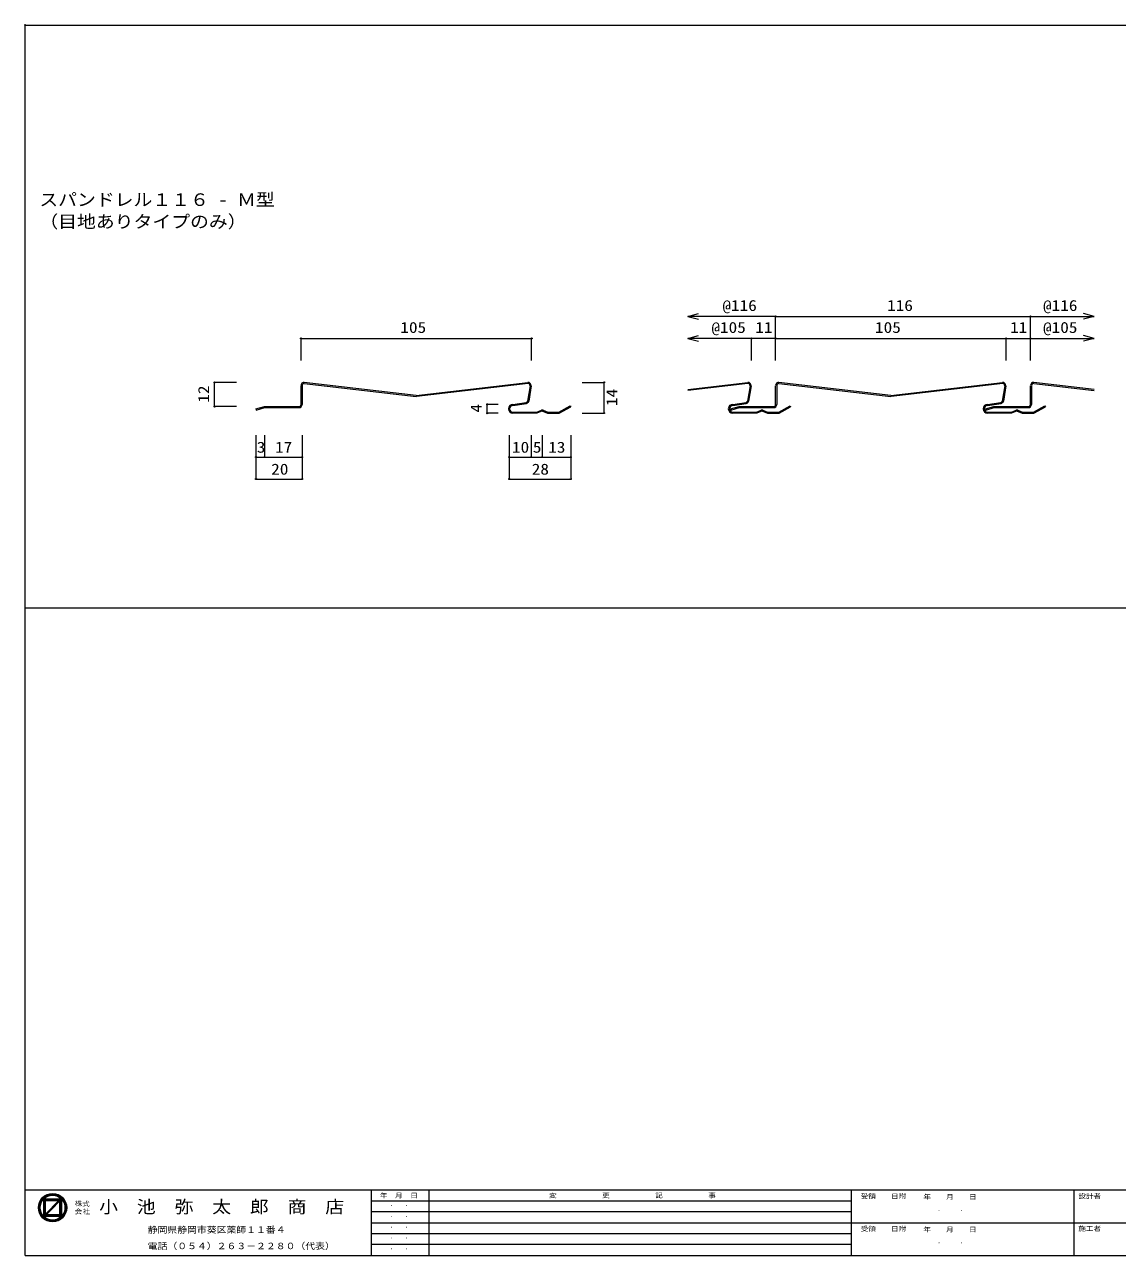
# Model space of a CAD drawing. Units: millimetres on the paper. Extents: x -567 to 221, y -409 to 741.
# Drawn here: x -567 to -70, y -409 to 152 of the extents above; entities that cross this region are included whole.
import ezdxf
from ezdxf.enums import TextEntityAlignment as Align

# ---------------------------------------------------------------- set-up
doc = ezdxf.new("R2010")
doc.units = ezdxf.units.MM
doc.header["$PDMODE"] = 32
doc.header["$PDSIZE"] = 0.5
doc.layers.add('0-0_0-0', color=4, linetype='Continuous', lineweight=18)
doc.styles.add('ＭＳ ゴシック', font='')
doc.styles.get('ＭＳ ゴシック').set_extended_font_data('MS Gothic')

msp = doc.modelspace()

# ---------------------------------------------------------------- linework, layer by layer
at = {"layer": '0-0_0-0', "color": 2}
for p, q in [((-567.12, -408.68), (-567.12, 151.32)), ((-567.12, 151.32), (221.32, 151.32)), ((-567.12, -113.87), (221.32, -113.87)), ((221.32, -379.05), (-567.12, -379.05)), ((-409.62, -379.05), (-409.62, -408.68)), ((-383.29, -379.05), (-383.29, -408.68)), ((-191.05, -379.05), (-191.05, -408.68)), ((-89.63, -379.05), (-89.63, -408.68)), ((-191.05, -383.99), (-409.62, -383.99)), ((-191.05, -388.93), (-409.62, -388.93)), ((-409.62, -393.87), (221.32, -393.87)), ((-191.05, -398.81), (-409.62, -398.81)), ((-567.12, -408.68), (221.32, -408.68)), ((-191.05, -403.74), (-409.62, -403.74))]:
    msp.add_line(p, q, dxfattribs=at)
at = {"layer": '0-0_0-0'}
for p, q in [((-265.4, 18.73), (-260.57, 20.02)), ((-265.4, 18.73), (-260.57, 17.43)), ((-225.4, 18.73), (-265.4, 18.73)), ((-225.4, 18.73), (-109.4, 18.73)), ((-225.4, -1.27), (-225.4, 18.73)), ((-109.4, 18.73), (-80.4, 18.73)), ((-109.4, -1.27), (-109.4, 18.73)), ((-80.4, 18.73), (-85.23, 20.02)), ((-80.4, 18.73), (-85.23, 17.43)), ((-441.52, 8.73), (-336.52, 8.73)), ((-441.52, -1.27), (-441.52, 8.73)), ((-336.52, -1.27), (-336.52, 8.73)), ((-265.4, 8.73), (-260.57, 10.02)), ((-265.4, 8.73), (-260.57, 7.43)), ((-225.4, 8.73), (-265.4, 8.73)), ((-236.4, -1.27), (-236.4, 8.73)), ((-225.4, 8.73), (-109.4, 8.73)), ((-120.4, -1.27), (-120.4, 8.73)), ((-109.4, 8.73), (-80.4, 8.73)), ((-80.4, 8.73), (-85.23, 10.02)), ((-80.4, 8.73), (-85.23, 7.43)), ((-480.85, -22.29), (-480.85, -11.29)), ((-470.85, -11.29), (-480.85, -11.29)), ((-313.52, -11.27), (-303.52, -11.27)), ((-303.52, -25.27), (-303.52, -11.27)), ((-470.85, -22.29), (-480.85, -22.29)), ((-356.7, -25.29), (-356.7, -21.29)), ((-351.7, -21.29), (-356.7, -21.29)), ((-351.7, -25.29), (-356.7, -25.29)), ((-313.52, -25.27), (-303.52, -25.27)), ((-458.15, -35.29), (-458.15, -45.29)), ((-441.02, -35.29), (-441.02, -55.29)), ((-336.7, -35.29), (-336.7, -45.29)), ((-331.7, -35.29), (-331.7, -45.29)), ((-318.7, -35.29), (-318.7, -45.29)), ((-462.02, -45.29), (-441.02, -45.29)), ((-346.7, -45.29), (-346.7, -55.29)), ((-336.7, -45.29), (-318.7, -45.29)), ((-318.7, -45.29), (-318.7, -55.29)), ((-462.02, -55.29), (-441.02, -55.29)), ((-346.7, -55.29), (-318.7, -55.29)), ((-558.64, -383.03), (-550.64, -383.03)), ((-558.64, -383.19), (-550.64, -383.19)), ((-558.64, -383.35), (-550.64, -383.35)), ((-558.64, -383.51), (-550.64, -383.51)), ((-558.64, -383.67), (-550.64, -383.67)), ((-558.64, -383.83), (-557.84, -383.83)), ((-558.64, -383.99), (-557.84, -383.99)), ((-558.64, -384.15), (-557.84, -384.15)), ((-558.64, -384.31), (-557.84, -384.31)), ((-558.64, -384.47), (-557.84, -384.47)), ((-558.64, -384.63), (-557.84, -384.63)), ((-558.64, -384.79), (-557.84, -384.79)), ((-558.64, -384.95), (-557.84, -384.95)), ((-558.64, -385.11), (-557.84, -385.11)), ((-558.64, -385.27), (-557.84, -385.27)), ((-558.64, -385.43), (-557.84, -385.43)), ((-558.64, -385.59), (-557.84, -385.59)), ((-558.64, -385.75), (-557.84, -385.75)), ((-558.64, -385.91), (-557.84, -385.91)), ((-558.64, -386.07), (-557.84, -386.07)), ((-558.64, -386.23), (-557.84, -386.23)), ((-558.64, -386.39), (-557.84, -386.39)), ((-558.64, -386.55), (-557.84, -386.55)), ((-557.84, -383.75), (-557.84, -383.59)), ((-554.53, -386.55), (-553.96, -386.55)), ((-554.37, -386.39), (-553.8, -386.39)), ((-554.2, -386.23), (-553.64, -386.23)), ((-554.05, -386.07), (-553.48, -386.07)), ((-553.89, -385.91), (-553.32, -385.91)), ((-553.73, -385.75), (-553.16, -385.75)), ((-553.57, -385.59), (-553, -385.59)), ((-553.41, -385.43), (-552.84, -385.43)), ((-553.25, -385.27), (-552.68, -385.27)), ((-553.09, -385.11), (-552.52, -385.11)), ((-552.93, -384.95), (-552.36, -384.95)), ((-552.77, -384.79), (-552.2, -384.79)), ((-552.61, -384.63), (-552.04, -384.63)), ((-552.45, -384.47), (-551.88, -384.47)), ((-552.29, -384.31), (-551.72, -384.31)), ((-552.13, -384.15), (-551.56, -384.15)), ((-551.97, -383.99), (-550.64, -383.99)), ((-551.81, -383.83), (-550.64, -383.83)), ((-551.44, -384.15), (-550.64, -384.15)), ((-551.44, -384.31), (-550.64, -384.31)), ((-551.44, -384.47), (-550.64, -384.47)), ((-551.44, -384.63), (-550.64, -384.63)), ((-551.44, -384.79), (-550.64, -384.79)), ((-551.44, -384.95), (-550.64, -384.95)), ((-551.44, -385.11), (-550.64, -385.11)), ((-551.44, -385.27), (-550.64, -385.27)), ((-551.44, -385.43), (-550.64, -385.43)), ((-551.44, -385.59), (-550.64, -385.59)), ((-551.44, -385.75), (-550.64, -385.75)), ((-551.44, -385.91), (-550.64, -385.91)), ((-551.44, -386.07), (-550.64, -386.07)), ((-551.44, -386.23), (-550.64, -386.23)), ((-551.44, -386.39), (-550.64, -386.39)), ((-551.44, -386.55), (-550.64, -386.55)), ((-558.64, -386.71), (-557.84, -386.71)), ((-558.64, -386.87), (-557.84, -386.87)), ((-558.64, -387.03), (-557.84, -387.03)), ((-558.64, -387.19), (-557.84, -387.19)), ((-558.64, -387.35), (-557.84, -387.35)), ((-558.64, -387.51), (-557.84, -387.51)), ((-558.64, -387.67), (-557.84, -387.67)), ((-558.64, -387.83), (-557.84, -387.83)), ((-558.64, -387.99), (-557.84, -387.99)), ((-558.64, -388.15), (-557.84, -388.15)), ((-558.64, -388.31), (-557.84, -388.31)), ((-558.64, -388.47), (-557.84, -388.47)), ((-558.64, -388.63), (-557.84, -388.63)), ((-558.64, -388.79), (-557.84, -388.79)), ((-558.64, -388.95), (-557.84, -388.95)), ((-558.64, -389.11), (-557.84, -389.11)), ((-558.64, -389.27), (-557.84, -389.27)), ((-558.64, -389.43), (-557.84, -389.43)), ((-558.64, -389.59), (-557.84, -389.59)), ((-558.64, -389.75), (-557.84, -389.75)), ((-558.64, -389.91), (-557.32, -389.91)), ((-558.64, -390.07), (-557.48, -390.07)), ((-558.64, -390.23), (-550.64, -390.23)), ((-558.64, -390.39), (-550.64, -390.39)), ((-558.64, -390.55), (-550.64, -390.55)), ((-558.64, -390.71), (-550.64, -390.71)), ((-558.64, -390.87), (-550.64, -390.87)), ((-557.73, -389.75), (-557.16, -389.75)), ((-557.57, -389.59), (-557, -389.59)), ((-557.41, -389.43), (-556.84, -389.43)), ((-557.25, -389.27), (-556.68, -389.27)), ((-557.09, -389.11), (-556.52, -389.11)), ((-556.93, -388.95), (-556.36, -388.95)), ((-556.77, -388.79), (-556.2, -388.79)), ((-556.61, -388.63), (-556.04, -388.63)), ((-556.44, -388.47), (-555.88, -388.47)), ((-556.29, -388.31), (-555.72, -388.31)), ((-556.13, -388.15), (-555.56, -388.15)), ((-555.97, -387.99), (-555.4, -387.99)), ((-555.81, -387.83), (-555.24, -387.83)), ((-555.65, -387.67), (-555.08, -387.67)), ((-555.48, -387.51), (-554.92, -387.51)), ((-555.32, -387.35), (-554.76, -387.35)), ((-555.17, -387.19), (-554.6, -387.19)), ((-555.01, -387.03), (-554.44, -387.03)), ((-554.85, -386.87), (-554.28, -386.87)), ((-554.68, -386.71), (-554.12, -386.71)), ((-551.44, -386.71), (-550.64, -386.71)), ((-551.44, -386.87), (-550.64, -386.87)), ((-551.44, -387.03), (-550.64, -387.03)), ((-551.44, -387.19), (-550.64, -387.19)), ((-551.44, -387.35), (-550.64, -387.35)), ((-551.44, -387.51), (-550.64, -387.51)), ((-551.44, -387.67), (-550.64, -387.67)), ((-551.44, -387.83), (-550.64, -387.83)), ((-551.44, -387.99), (-550.64, -387.99)), ((-551.44, -388.15), (-550.64, -388.15)), ((-551.44, -388.31), (-550.64, -388.31)), ((-551.44, -388.47), (-550.64, -388.47)), ((-551.44, -388.63), (-550.64, -388.63)), ((-551.44, -388.79), (-550.64, -388.79)), ((-551.44, -388.95), (-550.64, -388.95)), ((-551.44, -389.11), (-550.64, -389.11)), ((-551.44, -389.27), (-550.64, -389.27)), ((-551.44, -389.43), (-550.64, -389.43)), ((-551.44, -389.59), (-550.64, -389.59)), ((-551.44, -389.75), (-550.64, -389.75)), ((-551.44, -389.91), (-550.64, -389.91)), ((-551.44, -390.07), (-550.64, -390.07))]:
    msp.add_line(p, q, dxfattribs=at)
at = {"layer": '0-0_0-0', "color": 3}
for p, q in [((-441.52, -21.29), (-441.52, -12.79)), ((-441.02, -12.79), (-441.02, -21.29)), ((-440.05, -11.77), (-389.08, -17.77)), ((-389.02, -17.27), (-440.02, -11.27)), ((-389.02, -17.27), (-338.2, -11.29)), ((-338.14, -11.79), (-388.97, -17.77)), ((-337.2, -12.79), (-338.33, -19.77)), ((-336.71, -12.87), (-337.84, -19.89)), ((-265.4, -14.51), (-238.07, -11.29)), ((-238.02, -11.79), (-265.4, -15.01)), ((-237.07, -12.79), (-238.2, -19.77)), ((-236.58, -12.87), (-237.72, -19.89)), ((-225.4, -21.29), (-225.4, -12.79)), ((-224.9, -12.79), (-224.9, -21.29)), ((-223.92, -11.77), (-172.96, -17.77)), ((-172.9, -17.27), (-223.9, -11.27)), ((-172.9, -17.27), (-122.07, -11.29)), ((-122.02, -11.79), (-172.84, -17.77)), ((-121.07, -12.79), (-122.2, -19.77)), ((-120.58, -12.87), (-121.72, -19.89)), ((-109.4, -21.29), (-109.4, -12.79)), ((-108.9, -12.79), (-108.9, -21.29)), ((-107.92, -11.77), (-80.4, -15.01)), ((-80.4, -14.51), (-107.9, -11.27)), ((-462.02, -23.38), (-458.11, -22.29)), ((-458.11, -22.29), (-442.52, -22.29)), ((-448.02, -22.29), (-442.52, -22.29)), ((-345.07, -21.29), (-338.99, -20.38)), ((-345, -21.79), (-338.89, -20.87)), ((-245.9, -23.38), (-241.99, -22.29)), ((-244.95, -21.29), (-238.87, -20.38)), ((-244.88, -21.79), (-238.76, -20.87)), ((-241.99, -22.29), (-226.4, -22.29)), ((-231.9, -22.29), (-226.4, -22.29)), ((-129.9, -23.38), (-125.99, -22.29)), ((-128.95, -21.29), (-122.87, -20.38)), ((-128.88, -21.79), (-122.76, -20.87)), ((-125.99, -22.29), (-110.4, -22.29)), ((-115.9, -22.29), (-110.4, -22.29)), ((-458.05, -22.79), (-442.52, -22.79)), ((-447.92, -22.79), (-442.52, -22.79)), ((-331.51, -24.41), (-329.3, -25.29)), ((-329.3, -25.29), (-323.95, -25.29)), ((-323.95, -25.29), (-318.7, -22.43)), ((-241.92, -22.79), (-226.4, -22.79)), ((-231.8, -22.79), (-226.4, -22.79)), ((-231.39, -24.41), (-229.17, -25.29)), ((-229.17, -25.29), (-223.82, -25.29)), ((-223.82, -25.29), (-218.57, -22.43)), ((-125.92, -22.79), (-110.4, -22.79)), ((-115.8, -22.79), (-110.4, -22.79)), ((-115.39, -24.41), (-113.17, -25.29)), ((-113.17, -25.29), (-107.82, -25.29)), ((-107.82, -25.29), (-102.57, -22.43)), ((-557.84, -389.87), (-557.84, -383.75)), ((-551.44, -384.03), (-557.56, -390.15)), ((-551.44, -384.03), (-551.44, -390.15)), ((-551.44, -390.15), (-557.56, -390.15))]:
    msp.add_line(p, q, dxfattribs=at)
for points in [[(-324.07, -24.79), (-318.94, -21.99), (-318.7, -22.43)], [(-223.95, -24.79), (-218.81, -21.99), (-218.57, -22.43)], [(-107.95, -24.79), (-102.81, -21.99), (-102.57, -22.43)], [(-462.02, -23.38), (-461.89, -23.86), (-458.05, -22.79)], [(-345.07, -24.79), (-334.2, -24.79), (-332.07, -23.94)], [(-331.89, -24.41), (-334.1, -25.29), (-345.07, -25.29)], [(-331.33, -23.94), (-329.2, -24.79), (-324.07, -24.79)], [(-245.9, -23.38), (-245.77, -23.86), (-241.92, -22.79)], [(-244.95, -24.79), (-234.07, -24.79), (-231.95, -23.94)], [(-231.76, -24.41), (-233.98, -25.29), (-244.95, -25.29)], [(-231.2, -23.94), (-229.07, -24.79), (-223.95, -24.79)], [(-129.9, -23.38), (-129.77, -23.86), (-125.92, -22.79)], [(-128.95, -24.79), (-118.07, -24.79), (-115.95, -23.94)], [(-115.76, -24.41), (-117.98, -25.29), (-128.95, -25.29)], [(-115.2, -23.94), (-113.07, -24.79), (-107.95, -24.79)], [(-557.84, -383.75), (-551.73, -383.75), (-557.84, -389.87)]]:
    msp.add_lwpolyline(points, dxfattribs=at)
at = {"layer": '0-0_0-0'}
for points in [[(-462.02, -35.29), (-462.02, -45.29), (-462.02, -55.29)], [(-346.7, -35.29), (-346.7, -45.29), (-336.7, -45.29)]]:
    msp.add_lwpolyline(points, dxfattribs=at)
at = {"layer": '0-0_0-0', "color": 3}
msp.add_lwpolyline([(-558.64, -390.95), (-558.64, -382.95), (-550.64, -382.95), (-550.64, -390.95)], close=True, dxfattribs=at)
for radius in [6.457, 5.657, 5.657]:
    msp.add_circle((-554.64, -386.95), radius, dxfattribs=at)
at = {"layer": '0-0_0-0'}
for radius in [6.377, 6.217, 6.057, 5.897, 5.737]:
    msp.add_circle((-554.64, -386.95), radius, dxfattribs=at)
at = {"layer": '0-0_0-0', "color": 3}
for centre, radius, start, end in [((-440.02, -12.77), 1.5, 90.00189, 180), ((-440.02, -12.77), 1, 91.48061, 180), ((-338.2, -12.79), 1.5, 0, 90), ((-338.2, -12.79), 1, 0, 90), ((-238.07, -12.79), 1.5, 0, 90), ((-238.07, -12.79), 1, 0, 90), ((-223.9, -12.77), 1.5, 90.00284, 180), ((-223.9, -12.77), 1, 91.48061, 180), ((-122.07, -12.79), 1.5, 0, 90), ((-122.07, -12.79), 1, 0, 90), ((-107.9, -12.77), 1.5, 89.98865, 180), ((-107.9, -12.77), 1, 91.465, 180), ((-442.52, -21.29), 1, 270, 0), ((-442.52, -21.29), 1.5, 270, 0), ((-442.52, -21.29), 1, 270, 0), ((-442.52, -21.29), 1.5, 270, 0), ((-345.07, -23.29), 2, 90, 270), ((-345.07, -23.29), 1.5, 90, 270), ((-339.26, -19.42), 1, 285.82802, 339.54613), ((-339.26, -19.42), 1.5, 284.48241, 341.61801), ((-244.95, -23.29), 2, 90, 270), ((-244.95, -23.29), 1.5, 90, 270), ((-239.14, -19.42), 1, 285.82802, 339.54613), ((-239.14, -19.42), 1.5, 284.48241, 341.61801), ((-226.4, -21.29), 1, 270, 0), ((-226.4, -21.29), 1.5, 270, 0), ((-226.4, -21.29), 1, 270, 0), ((-226.4, -21.29), 1.5, 270, 0), ((-128.95, -23.29), 2, 90, 270), ((-128.95, -23.29), 1.5, 90, 270), ((-123.14, -19.42), 1, 285.82802, 339.54613), ((-123.14, -19.42), 1.5, 284.48241, 341.61801), ((-110.4, -21.29), 1, 270, 0), ((-110.4, -21.29), 1.5, 270, 0), ((-110.4, -21.29), 1, 270, 0), ((-110.4, -21.29), 1.5, 270, 0), ((-331.7, -24.87), 1, 68.1949, 111.8051), ((-331.7, -24.87), 0.5, 68.1949, 111.8051), ((-231.57, -24.87), 1, 68.1949, 111.8051), ((-231.57, -24.87), 0.5, 68.1949, 111.8051), ((-115.57, -24.87), 1, 68.1949, 111.8051), ((-115.57, -24.87), 0.5, 68.1949, 111.8051)]:
    msp.add_arc(centre, radius, start, end, dxfattribs=at)
for p in [(-567.12, 151.32), (-225.4, 18.73), (-109.4, 18.73), (-441.52, 8.73), (-336.52, 8.73), (-236.4, 8.73), (-225.4, 8.73), (-120.4, 8.73), (-109.4, 8.73), (-480.85, -11.29), (-303.52, -11.27), (-480.85, -22.29), (-356.7, -21.29), (-356.7, -25.29), (-303.52, -25.27), (-462.02, -45.29), (-458.15, -45.29), (-441.02, -45.29), (-346.7, -45.29), (-336.7, -45.29), (-331.7, -45.29), (-318.7, -45.29), (-462.02, -55.29), (-441.02, -55.29), (-346.7, -55.29), (-318.7, -55.29)]:
    msp.add_point(p, dxfattribs=at)

# ---------------------------------------------------------------- texts
at = {"layer": '0-0_0-0', "color": 7, "style": 'ＭＳ ゴシック'}
for s, height, width, p in [('スパンドレル１１６ - Ｍ型', 5.718, 1.1, (-560.671, 67.326)), ('（目地ありタイプのみ）', 5.718, 1.1, (-560.671, 57.326)), ('@116', 5.004, 1.15, (-249.649, 19.727)), ('116', 5.004, 1.15, (-174.649, 19.727)), ('@116', 5.004, 1.15, (-103.649, 19.727)), ('105', 5.004, 1.15, (-396.274, 9.727)), ('@105', 5.004, 1.15, (-254.649, 9.727)), ('11', 5.004, 1.15, (-234.649, 9.727)), ('105', 5.004, 1.15, (-180.149, 9.727)), ('11', 5.004, 1.15, (-118.649, 9.727)), ('@105', 5.004, 1.15, (-103.649, 9.727)), ('3', 5.004, 1.15, (-461.649, -44.794)), ('17', 5.004, 1.15, (-453.337, -44.794)), ('10', 5.004, 1.15, (-345.449, -44.794)), ('5', 5.004, 1.15, (-335.949, -44.794)), ('13', 5.004, 1.15, (-328.95, -44.794)), ('20', 5.004, 1.15, (-455.087, -54.793)), ('28', 5.004, 1.15, (-336.449, -54.793)), ('年\u3000月\u3000日', 2.144, 1.15, (-405.597, -383.106)), ('変\u3000\u3000\u3000\u3000\u3000\u3000更\u3000\u3000\u3000\u3000\u3000\u3000記\u3000\u3000\u3000\u3000\u3000\u3000事', 2.144, 1.15, (-328.572, -383.073)), ('受領\u3000\u3000日附', 2.144, 1.15, (-186.705, -383.473)), ('年\u3000\u3000月\u3000\u3000日', 2.144, 1.15, (-158.119, -383.765)), ('設計者', 2.144, 1.15, (-87.596, -383.374)), ('株', 2.144, 1.15, (-544.55, -386.824)), ('式', 2.144, 1.15, (-541.175, -386.924)), ('小\u3000池\u3000弥\u3000太\u3000郎\u3000商\u3000店', 5.718, 1.1, (-533.427, -391.118)), ('. \u3000.\u3000 ', 2.144, 1.15, (-401.111, -386.765)), ('会', 2.144, 1.15, (-544.575, -390.449)), ('社', 2.144, 1.15, (-540.975, -390.449)), ('. \u3000.\u3000 ', 2.144, 1.15, (-401.111, -391.703)), ('.\u3000 \u3000.', 2.144, 1.15, (-151.843, -388.976)), ('静岡県静岡市葵区薬師１１番４', 2.859, 1.15, (-511.324, -399.299)), ('. \u3000.\u3000 ', 2.144, 1.15, (-401.111, -396.642)), ('受領\u3000\u3000日附', 2.144, 1.15, (-186.705, -398.288)), ('年\u3000\u3000月\u3000\u3000日', 2.144, 1.15, (-158.119, -398.58)), ('施工者', 2.144, 1.15, (-87.596, -398.189)), ('電話（０５４）２６３－２２８０（代表）', 2.859, 1.15, (-511.322, -406.715)), ('. \u3000.\u3000 ', 2.144, 1.15, (-401.111, -401.58)), ('.\u3000 \u3000.', 2.144, 1.15, (-151.843, -403.791)), ('. \u3000.\u3000 ', 2.144, 1.15, (-401.111, -406.518))]:
    msp.add_text(s, height=height, dxfattribs=dict(at, width=width)).set_placement(p, align=Align.BOTTOM_LEFT)
at = {"layer": '0-0_0-0', "color": 7, "style": 'ＭＳ ゴシック', "width": 1.15}
for s, p in [('12', (-481.849, -20.543)), ('14', (-296.024, -22.023)), ('4', (-357.7, -25.044))]:
    msp.add_text(s, height=5.004, rotation=90, dxfattribs=at).set_placement(p, align=Align.BOTTOM_LEFT)

doc.saveas('drawing.dxf')
